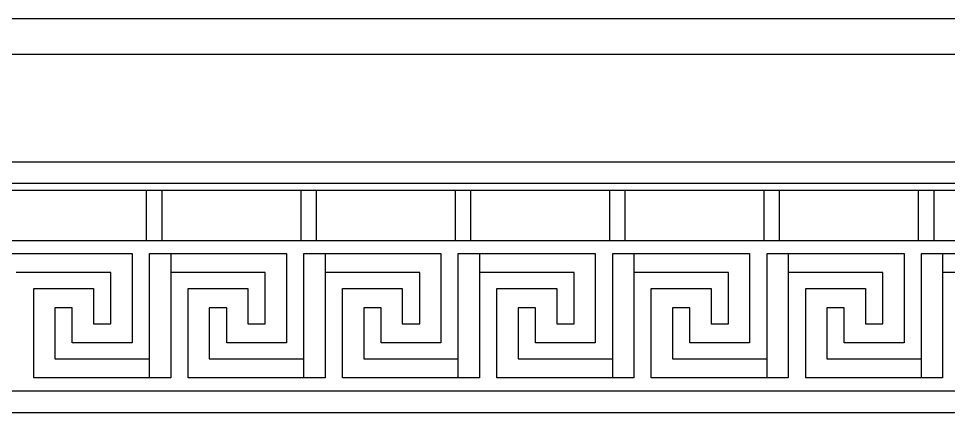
# Model space of a CAD drawing. Extents: x 1188826 to 1909461, y 608442 to 1651179.
# Drawn here: x 1665789 to 1667089, y 1033713 to 1034263 of the extents above; entities that cross this region are included whole.
import ezdxf

# ---------------------------------------------------------------- set-up
doc = ezdxf.new("R2010")
doc.units = 0
doc.header["$LTSCALE"] = 1000
doc.header["$MEASUREMENT"] = 0
doc.linetypes.add('ACAD_ISO10W100', pattern=[18.5, 12, -3, 0.5, -3])
doc.linetypes.add('DOTE', pattern=[2.42, 2, -0.2, 0.02, -0.2])
doc.layers.add('DOTE', color=19, linetype='DOTE', lineweight=9)
doc.layers.add('立面线', color=40, linetype='Continuous')

msp = doc.modelspace()

# ---------------------------------------------------------------- linework, layer by layer
at = {"layer": 'DOTE', "linetype": 'ACAD_ISO10W100', "ltscale": 100}
msp.add_line((1678232.8, 1034263.4), (1651532.8, 1034263.4), dxfattribs=at)
at = {"layer": '立面线'}
for p, q in [((1652331.5, 1034263.4), (1677432.8, 1034263.4)), ((1671834.4, 1034213.4), (1657933.5, 1034213.4)), ((1659033.7, 1034063.4), (1670733.7, 1034063.4)), ((1659063.7, 1034033.4), (1670703.7, 1034033.4)), ((1670703.7, 1034023.4), (1664888.6, 1034023.4)), ((1665967.8, 1034023.4), (1665967.8, 1033953.4)), ((1665989.8, 1033953.4), (1665989.8, 1034023.4)), ((1666183.7, 1034023.4), (1666183.7, 1033953.4)), ((1666205.7, 1033953.4), (1666205.7, 1034023.4)), ((1666399.5, 1034023.4), (1666399.5, 1033953.4)), ((1666421.5, 1033953.4), (1666421.5, 1034023.4)), ((1666615.3, 1034023.4), (1666615.3, 1033953.4)), ((1666637.3, 1033953.4), (1666637.3, 1034023.4)), ((1666831.2, 1034023.4), (1666831.2, 1033953.4)), ((1666853.2, 1033953.4), (1666853.2, 1034023.4)), ((1667047, 1034023.4), (1667047, 1033953.4)), ((1667069, 1033953.4), (1667069, 1034023.4)), ((1664888.6, 1033953.4), (1670681.6, 1033953.4)), ((1665756.4, 1033935.3), (1665948, 1033935.3)), ((1665948, 1033935.3), (1665948, 1033810.6)), ((1665972.2, 1033761.6), (1665972.2, 1033935.3)), ((1665972.2, 1033935.3), (1666163.8, 1033935.3)), ((1666001.9, 1033935.3), (1666001.9, 1033761.6)), ((1666163.8, 1033935.3), (1666163.8, 1033810.6)), ((1666188.1, 1033761.6), (1666188.1, 1033935.3)), ((1666188.1, 1033935.3), (1666379.7, 1033935.3)), ((1666217.8, 1033935.3), (1666217.8, 1033761.6)), ((1666379.7, 1033935.3), (1666379.7, 1033810.6)), ((1666403.9, 1033761.6), (1666403.9, 1033935.3)), ((1666403.9, 1033935.3), (1666595.5, 1033935.3)), ((1666433.6, 1033935.3), (1666433.6, 1033761.6)), ((1666595.5, 1033935.3), (1666595.5, 1033810.6)), ((1666619.8, 1033761.6), (1666619.8, 1033935.3)), ((1666619.8, 1033935.3), (1666811.3, 1033935.3)), ((1666649.4, 1033935.3), (1666649.4, 1033761.6)), ((1666811.3, 1033935.3), (1666811.3, 1033810.6)), ((1666835.6, 1033761.6), (1666835.6, 1033935.3)), ((1666835.6, 1033935.3), (1667027.2, 1033935.3)), ((1666865.3, 1033935.3), (1666865.3, 1033761.6)), ((1667027.2, 1033935.3), (1667027.2, 1033810.6)), ((1667051.4, 1033761.6), (1667051.4, 1033935.3)), ((1667051.4, 1033935.3), (1667243, 1033935.3)), ((1667081.1, 1033935.3), (1667081.1, 1033761.6)), ((1665918.3, 1033908.6), (1665786.1, 1033908.6)), ((1665918.3, 1033837.3), (1665918.3, 1033908.6)), ((1666134.1, 1033908.6), (1666001.9, 1033908.6)), ((1666134.1, 1033837.3), (1666134.1, 1033908.6)), ((1666350, 1033908.6), (1666217.8, 1033908.6)), ((1666350, 1033837.3), (1666350, 1033908.6)), ((1666565.8, 1033908.6), (1666433.6, 1033908.6)), ((1666565.8, 1033837.3), (1666565.8, 1033908.6)), ((1666781.6, 1033908.6), (1666649.4, 1033908.6)), ((1666781.6, 1033837.3), (1666781.6, 1033908.6)), ((1666997.5, 1033908.6), (1666865.3, 1033908.6)), ((1666997.5, 1033837.3), (1666997.5, 1033908.6)), ((1667213.3, 1033908.6), (1667081.1, 1033908.6)), ((1665810.4, 1033761.6), (1665810.4, 1033886.3)), ((1665810.4, 1033886.3), (1665894, 1033886.3)), ((1665894, 1033886.3), (1665894, 1033837.3)), ((1666026.2, 1033761.6), (1666026.2, 1033886.3)), ((1666026.2, 1033886.3), (1666109.9, 1033886.3)), ((1666109.9, 1033886.3), (1666109.9, 1033837.3)), ((1666242, 1033761.6), (1666242, 1033886.3)), ((1666242, 1033886.3), (1666325.7, 1033886.3)), ((1666325.7, 1033886.3), (1666325.7, 1033837.3)), ((1666457.9, 1033761.6), (1666457.9, 1033886.3)), ((1666457.9, 1033886.3), (1666541.5, 1033886.3)), ((1666541.5, 1033886.3), (1666541.5, 1033837.3)), ((1666673.7, 1033761.6), (1666673.7, 1033886.3)), ((1666673.7, 1033886.3), (1666757.4, 1033886.3)), ((1666757.4, 1033886.3), (1666757.4, 1033837.3)), ((1666889.6, 1033761.6), (1666889.6, 1033886.3)), ((1666889.6, 1033886.3), (1666973.2, 1033886.3)), ((1666973.2, 1033886.3), (1666973.2, 1033837.3)), ((1665864.3, 1033859.6), (1665840.1, 1033859.6)), ((1665840.1, 1033859.6), (1665840.1, 1033788.3)), ((1665864.3, 1033810.6), (1665864.3, 1033859.6)), ((1666080.2, 1033859.6), (1666055.9, 1033859.6)), ((1666055.9, 1033859.6), (1666055.9, 1033788.3)), ((1666080.2, 1033810.6), (1666080.2, 1033859.6)), ((1666296, 1033859.6), (1666271.7, 1033859.6)), ((1666271.7, 1033859.6), (1666271.7, 1033788.3)), ((1666296, 1033810.6), (1666296, 1033859.6)), ((1666511.8, 1033859.6), (1666487.6, 1033859.6)), ((1666487.6, 1033859.6), (1666487.6, 1033788.3)), ((1666511.8, 1033810.6), (1666511.8, 1033859.6)), ((1666727.7, 1033859.6), (1666703.4, 1033859.6)), ((1666703.4, 1033859.6), (1666703.4, 1033788.3)), ((1666727.7, 1033810.6), (1666727.7, 1033859.6)), ((1666943.5, 1033859.6), (1666919.2, 1033859.6)), ((1666919.2, 1033859.6), (1666919.2, 1033788.3)), ((1666943.5, 1033810.6), (1666943.5, 1033859.6)), ((1665894, 1033837.3), (1665918.3, 1033837.3)), ((1666109.9, 1033837.3), (1666134.1, 1033837.3)), ((1666325.7, 1033837.3), (1666350, 1033837.3)), ((1666541.5, 1033837.3), (1666565.8, 1033837.3)), ((1666757.4, 1033837.3), (1666781.6, 1033837.3)), ((1666973.2, 1033837.3), (1666997.5, 1033837.3)), ((1665948, 1033810.6), (1665864.3, 1033810.6)), ((1666163.8, 1033810.6), (1666080.2, 1033810.6)), ((1666379.7, 1033810.6), (1666296, 1033810.6)), ((1666595.5, 1033810.6), (1666511.8, 1033810.6)), ((1666811.3, 1033810.6), (1666727.7, 1033810.6)), ((1667027.2, 1033810.6), (1666943.5, 1033810.6)), ((1665840.1, 1033788.3), (1665972.2, 1033788.3)), ((1666055.9, 1033788.3), (1666188.1, 1033788.3)), ((1666271.7, 1033788.3), (1666403.9, 1033788.3)), ((1666487.6, 1033788.3), (1666619.8, 1033788.3)), ((1666703.4, 1033788.3), (1666835.6, 1033788.3)), ((1666919.2, 1033788.3), (1667051.4, 1033788.3)), ((1666001.9, 1033761.6), (1665810.4, 1033761.6)), ((1666217.8, 1033761.6), (1666026.2, 1033761.6)), ((1666433.6, 1033761.6), (1666242, 1033761.6)), ((1666649.4, 1033761.6), (1666457.9, 1033761.6)), ((1666865.3, 1033761.6), (1666673.7, 1033761.6)), ((1667081.1, 1033761.6), (1666889.6, 1033761.6)), ((1659320.3, 1033743.4), (1670447, 1033743.4)), ((1659383.7, 1033713.4), (1670383.7, 1033713.4))]:
    msp.add_line(p, q, dxfattribs=at)

doc.saveas('drawing.dxf')
